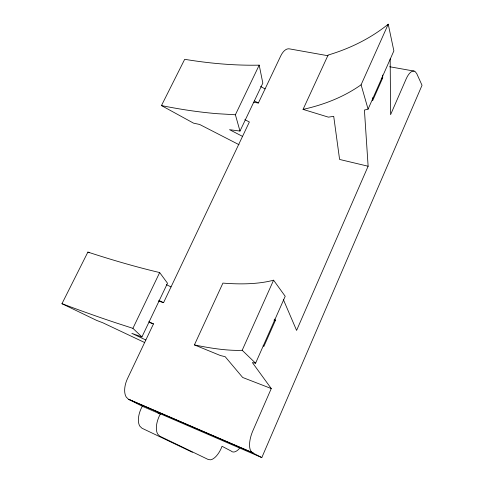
<?xml version="1.0" encoding="UTF-8"?>
<svg xmlns="http://www.w3.org/2000/svg" width="484" height="484" viewBox="0 0 484 484"><rect width="100%" height="100%" fill="white"/><g stroke="black" fill="none" stroke-linecap="round" stroke-linejoin="round"><path stroke-width="0.73" d="M239.392 448.541A15.216 6.843 -67.7 0 1 231.225 451.088L222.035 446.284A15.857 7.363 -67 0 1 210.715 459.8L208.374 459.576L159.829 436.193L157.76 434.196A17.37 8.857 -66.3 0 1 160.337 414.044L157.578 412.604L261.808 457.592L422.03 85.281L416.73 73.598L415.115 71.547A17.37 6.879 -77.9 0 0 406.191 78.856L390.588 114.672L390.177 58.909M271.264 388.543L242.672 377.478L225.157 356.678L220.414 355.54L194.411 344.898L222.918 283.104A1009.279 186.183 32.7 0 0 273.581 280.188L285.209 296.299L255.582 363.212L252.37 362.576L271.264 388.543L252.739 431.062A19.13 8.301 -68.3 0 0 250.597 450.592L252.448 452.721L261.808 457.592M368.124 166.23L339.593 159.448L333.712 116.341L328.418 117.146L303.057 109.384L328.11 55.061A890.62 369.843 45 0 0 388.235 24.2L393.873 50.887L368.082 109.136L364.422 110.049L368.124 166.23L296.595 330.409L283.34 299.529M274.761 319.053L275.414 320.354L263.853 346.471L263.133 345.304M382.638 75.05L382.705 77.924L372.607 100.739L372.468 97.732M255.582 363.212L242.188 350.277L273.581 280.188M368.082 109.136L361.094 84.797L388.235 24.2M145.835 339.992L131.854 333.373L141.939 336.918L167.506 283.237L159.678 272.553A1009.279 186.183 32.7 0 1 87.882 252.085L61.97 303.686L96.733 320.456L102.747 322.737L144.698 342.563M242.532 136.379L229.525 129.676L239.985 131.073L262.83 83.109L259.2 65.146A890.62 369.843 45 0 1 184.694 59.308L161.462 105.572L193.527 123.142L199.638 124.467L239.005 144.686M148.842 321.703L153.476 323.911L127.443 378.718A17.678 9.704 -66.3 0 0 126.251 397.08L128.502 399.282L252.448 452.721M158.558 301.042L163.556 302.681L249.363 121.998L244.831 119.651M253.265 102.257L258.383 103.001L280.774 55.848A16.153 8.155 -79.5 0 1 289.511 48.884L328.079 55.763M141.939 336.918L132.906 328.34L159.678 272.553M239.985 131.073L235.387 114.768L259.2 65.146M381.241 78.275L382.705 77.924M235.387 114.768L217.407 113.704A913.471 334.129 41.9 0 1 161.462 105.572M273.92 320.148L275.414 320.354M389.65 66.738L414.129 71.1M192.39 452.274L141.981 428.225L139.864 426.216A17.17 9.039 -65.9 0 1 142.314 406.264L128.502 399.282M132.906 328.34L115.948 322.852A1053.099 120.782 29.7 0 1 61.97 303.686M149.205 322.417L153.476 323.911M129.912 399.814L253.658 453.163M142.314 406.264L160.337 414.044M158.958 300.467L163.556 302.681M166.466 284.707L171.04 286.921M87.882 252.085L89.219 252.757M254.53 100.987L258.383 103.001M260.61 86.539L265.081 88.893M361.094 84.797A913.471 334.129 41.9 0 1 303.057 109.384M242.188 350.277A1053.099 120.782 29.7 0 1 194.411 344.898"/></g></svg>
